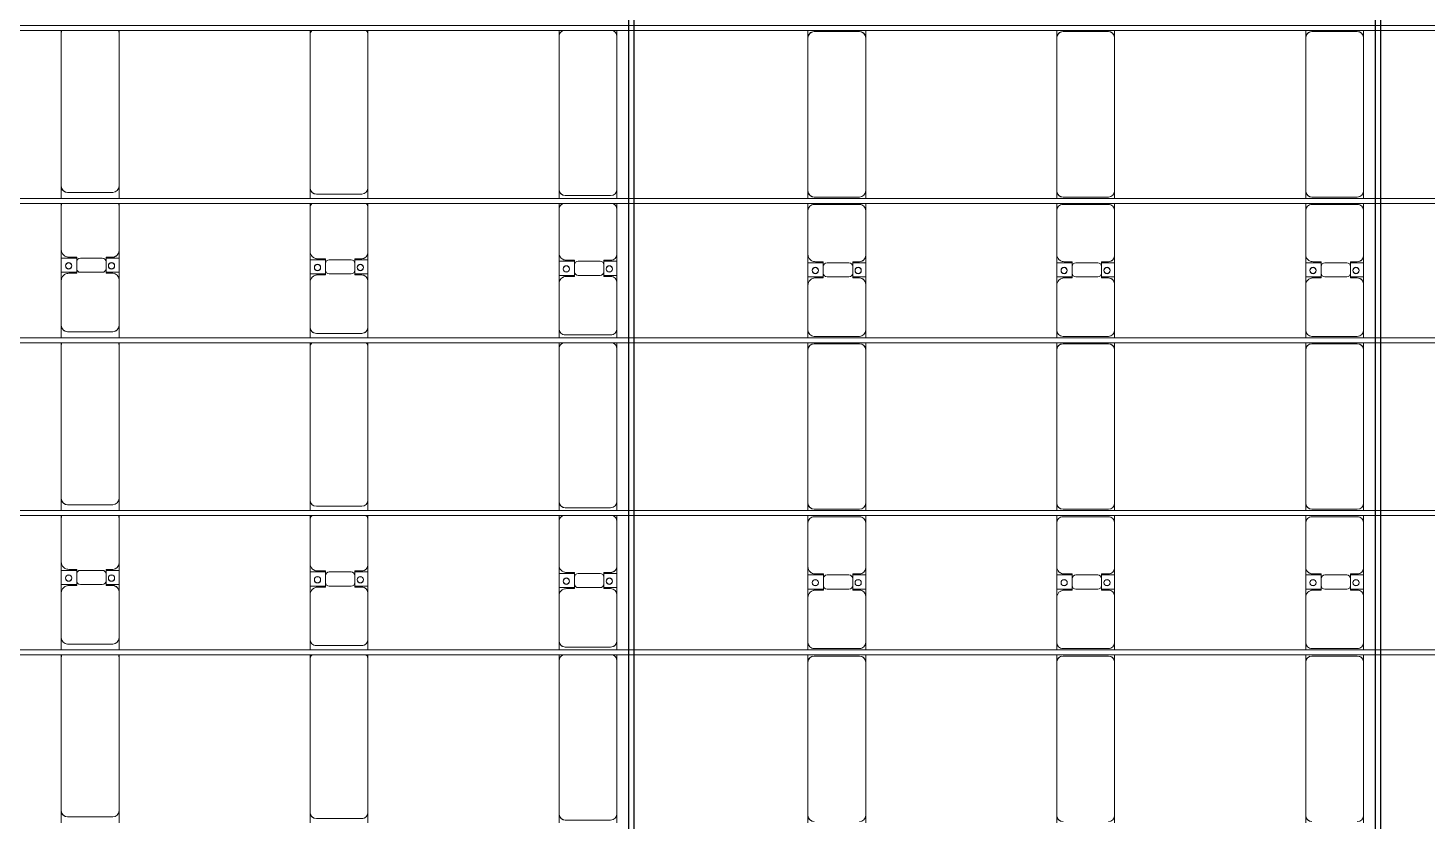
# Model space of a CAD drawing. Header units: millimetres. Extents: x -178706 to 107777, y -87310 to 933.
# Drawn here: x -25391 to -14141, y -64066 to -57691 of the extents above; entities that cross this region are included whole.
import ezdxf

# ---------------------------------------------------------------- set-up
doc = ezdxf.new("R2010")
doc.units = ezdxf.units.MM
doc.layers.add('A-GENM', color=13, linetype='Continuous', lineweight=9)
doc.layers.add('S-BEAM', color=12, linetype='Continuous', lineweight=9)

# ---------------------------------------------------------------- blocks, each defined once
blk = doc.blocks.new('Dai phao do pin - DẢI PHAO ĐỠ PIN-V64-BỐ TRÍ KHUNG KẾT CẤU BÈ PIN 04')
at = {"layer": 'A-GENM', "color": 7}
for p, q in [((11869, 242), (11930, 242)), ((13160, 242), (11930, 242)), ((13160, 242), (13219, 242)), ((13259, 242), (13320, 242)), ((13680, 242), (13320, 242)), ((13680, 242), (13862, 242)), ((13748, 242), (13930, 242)), ((13748, 118), (13748, 242)), ((13862, 242), (13862, 118)), ((14280, 242), (13930, 242)), ((14280, 242), (14339, 242)), ((14379, 242), (14440, 242)), ((15670, 242), (14440, 242)), ((15670, 242), (15729, 242)), ((15769, 242), (15830, 242)), ((16190, 242), (15830, 242)), ((16190, 242), (16372, 242)), ((16258, 242), (16440, 242)), ((16258, 118), (16258, 242)), ((16372, 242), (16372, 118)), ((16790, 242), (16440, 242)), ((16790, 242), (16849, 242)), ((16889, 242), (16950, 242)), ((18180, 242), (16950, 242)), ((18180, 242), (18239, 242)), ((13210, -173), (13210, 192)), ((13270, 192), (13270, -173)), ((13740, 118), (13740, 182)), ((13832, 118), (13740, 118)), ((13870, 118), (13778, 118)), ((13870, 182), (13870, 118)), ((14330, -173), (14330, 192)), ((14390, 192), (14390, -173)), ((15720, -173), (15720, 192)), ((15780, 192), (15780, -173)), ((16250, 118), (16250, 182)), ((16342, 118), (16250, 118)), ((16380, 118), (16288, 118)), ((16380, 182), (16380, 118)), ((16840, -173), (16840, 192)), ((16900, 192), (16900, -173)), ((18230, -173), (18230, 192)), ((13748, 88), (13748, -88)), ((13862, -88), (13862, 88)), ((16258, 88), (16258, -88)), ((16372, -88), (16372, 88)), ((11930, -223), (11869, -223)), ((11930, -223), (13160, -223)), ((13219, -223), (13160, -223)), ((13320, -223), (13259, -223)), ((13320, -223), (13690, -223)), ((13862, -223), (13690, -223)), ((13740, -173), (13740, -118)), ((13740, -118), (13832, -118)), ((13748, -223), (13748, -118)), ((13920, -223), (13748, -223)), ((13778, -118), (13870, -118)), ((13862, -118), (13862, -223)), ((13870, -118), (13870, -173)), ((13920, -223), (14280, -223)), ((14339, -223), (14280, -223)), ((14440, -223), (14379, -223)), ((14440, -223), (15670, -223)), ((15729, -223), (15670, -223)), ((15830, -223), (15769, -223)), ((15830, -223), (16200, -223)), ((16372, -223), (16200, -223)), ((16250, -173), (16250, -118)), ((16250, -118), (16342, -118)), ((16258, -223), (16258, -118)), ((16430, -223), (16258, -223)), ((16288, -118), (16380, -118)), ((16372, -118), (16372, -223)), ((16380, -118), (16380, -173)), ((16430, -223), (16790, -223)), ((16849, -223), (16790, -223)), ((16950, -223), (16889, -223)), ((16950, -223), (18180, -223)), ((18239, -223), (18180, -223))]:
    blk.add_line(p, q, dxfattribs=at)
for centre, radius, start, end in [((11930, 192), 50, 90, 180), ((11930, 192), 50, 105, 180), ((13160, 192), 50, 360, 90), ((13160, 192), 50, 15, 90), ((13320, 192), 50, 90, 180), ((13320, 192), 50, 135, 180), ((13680, 182), 60, 0, 90), ((13930, 182), 60, 90, 180), ((14280, 192), 50, 0, 90), ((14280, 192), 50, 0, 45), ((14440, 192), 50, 90, 180), ((14440, 192), 50, 105, 180), ((15670, 192), 50, 0, 90), ((15670, 192), 50, 15, 90), ((15830, 192), 50, 90, 180), ((15830, 192), 50, 135, 180), ((16190, 182), 60, 0, 90), ((16440, 182), 60, 90, 180), ((16790, 192), 50, 360, 90), ((16790, 192), 50, 360, 45), ((16950, 192), 50, 90, 180), ((16950, 192), 50, 105, 180), ((18180, 192), 50, 360, 90), ((18180, 192), 50, 15, 90), ((13680, 182), 60, 0, 30), ((13778, 88), 30, 90, 180), ((13799, 183), 25, 360, 180), ((13799, 183), 25, 180, 360), ((13801, 183), 25, 0, 180), ((13801, 183), 25, 180, 360), ((13832, 88), 30, 360, 90), ((13930, 182), 60, 150, 180), ((16190, 182), 60, 0, 30), ((16288, 88), 30, 90, 180), ((16309, 183), 25, 0, 180), ((16309, 183), 25, 180, 0), ((16311, 183), 25, 0, 180), ((16311, 183), 25, 180, 360), ((16342, 88), 30, 360, 90), ((16440, 182), 60, 150, 180), ((13778, -88), 30, 180, 270), ((13832, -88), 30, 270, 360), ((16288, -88), 30, 180, 270), ((16342, -88), 30, 270, 360), ((11930, -173), 50, 180, 270), ((11930, -173), 50, 180, 270), ((13160, -173), 50, 270, 360), ((13160, -173), 50, 286.1767, 360), ((13320, -173), 50, 180, 270), ((13320, -173), 50, 180, 225), ((13690, -173), 50, 270, 360), ((13690, -173), 50, 315, 360), ((13799, -162), 25, 0, 180), ((13799, -162), 25, 180, 360), ((13801, -162), 25, 0, 180), ((13801, -162), 25, 180, 360), ((13920, -173), 50, 180, 270), ((13920, -173), 50, 180, 225), ((14280, -173), 50, 270, 360), ((14280, -173), 50, 315, 360), ((14440, -173), 50, 180, 270), ((14440, -173), 50, 180, 270), ((15670, -173), 50, 270, 360), ((15670, -173), 50, 285, 360), ((15830, -173), 50, 180, 270), ((15830, -173), 50, 180, 225), ((16200, -173), 50, 270, 360), ((16200, -173), 50, 315, 360), ((16309, -162), 25, 0, 180), ((16309, -162), 25, 180, 360), ((16311, -162), 25, 360, 180), ((16311, -162), 25, 180, 0), ((16430, -173), 50, 180, 270), ((16430, -173), 50, 180, 225), ((16790, -173), 50, 270, 360), ((16790, -173), 50, 315, 360), ((16950, -173), 50, 180, 270), ((16950, -173), 50, 180, 270), ((18180, -173), 50, 270, 360), ((18180, -173), 50, 285, 360)]:
    blk.add_arc(centre, radius, start, end, dxfattribs=at)
blk = doc.blocks.new('Dai phao do pin - DẢI PHAO ĐỠ PIN-V65-BỐ TRÍ KHUNG KẾT CẤU BÈ PIN 04')
at = {"layer": 'A-GENM', "color": 7}
for p, q in [((11869, 242), (11930, 242)), ((13160, 242), (11930, 242)), ((13160, 242), (13219, 242)), ((13259, 242), (13320, 242)), ((13680, 242), (13320, 242)), ((13680, 242), (13862, 242)), ((13748, 242), (13930, 242)), ((13748, 118), (13748, 242)), ((13862, 242), (13862, 118)), ((14280, 242), (13930, 242)), ((14280, 242), (14339, 242)), ((14379, 242), (14440, 242)), ((15670, 242), (14440, 242)), ((15670, 242), (15729, 242)), ((15769, 242), (15830, 242)), ((16190, 242), (15830, 242)), ((16190, 242), (16372, 242)), ((16258, 242), (16440, 242)), ((16258, 118), (16258, 242)), ((16372, 242), (16372, 118)), ((16790, 242), (16440, 242)), ((16790, 242), (16849, 242)), ((16889, 242), (16950, 242)), ((18180, 242), (16950, 242)), ((18180, 242), (18239, 242)), ((13210, -173), (13210, 192)), ((13270, 192), (13270, -173)), ((13740, 118), (13740, 182)), ((13832, 118), (13740, 118)), ((13870, 118), (13778, 118)), ((13870, 182), (13870, 118)), ((14330, -173), (14330, 192)), ((14390, 192), (14390, -173)), ((15720, -173), (15720, 192)), ((15780, 192), (15780, -173)), ((16250, 118), (16250, 182)), ((16342, 118), (16250, 118)), ((16380, 118), (16288, 118)), ((16380, 182), (16380, 118)), ((16840, -173), (16840, 192)), ((16900, 192), (16900, -173)), ((18230, -173), (18230, 192)), ((13748, 88), (13748, -88)), ((13862, -88), (13862, 88)), ((16258, 88), (16258, -88)), ((16372, -88), (16372, 88)), ((11930, -223), (11869, -223)), ((11930, -223), (13160, -223)), ((13219, -223), (13160, -223)), ((13320, -223), (13259, -223)), ((13320, -223), (13690, -223)), ((13862, -223), (13690, -223)), ((13740, -173), (13740, -118)), ((13740, -118), (13832, -118)), ((13748, -223), (13748, -118)), ((13920, -223), (13748, -223)), ((13778, -118), (13870, -118)), ((13862, -118), (13862, -223)), ((13870, -118), (13870, -173)), ((13920, -223), (14280, -223)), ((14339, -223), (14280, -223)), ((14440, -223), (14379, -223)), ((14440, -223), (15670, -223)), ((15729, -223), (15670, -223)), ((15830, -223), (15769, -223)), ((15830, -223), (16200, -223)), ((16372, -223), (16200, -223)), ((16250, -173), (16250, -118)), ((16250, -118), (16342, -118)), ((16258, -223), (16258, -118)), ((16430, -223), (16258, -223)), ((16288, -118), (16380, -118)), ((16372, -118), (16372, -223)), ((16380, -118), (16380, -173)), ((16430, -223), (16790, -223)), ((16849, -223), (16790, -223)), ((16950, -223), (16889, -223)), ((16950, -223), (18180, -223)), ((18239, -223), (18180, -223))]:
    blk.add_line(p, q, dxfattribs=at)
for centre, radius, start, end in [((11930, 192), 50, 90, 180), ((11930, 192), 50, 105, 180), ((13160, 192), 50, 360, 90), ((13160, 192), 50, 15, 90), ((13320, 192), 50, 90, 180), ((13320, 192), 50, 135, 180), ((13680, 182), 60, 0, 90), ((13930, 182), 60, 90, 180), ((14280, 192), 50, 0, 90), ((14280, 192), 50, 0, 45), ((14440, 192), 50, 90, 180), ((14440, 192), 50, 105, 180), ((15670, 192), 50, 0, 90), ((15670, 192), 50, 15, 90), ((15830, 192), 50, 90, 180), ((15830, 192), 50, 135, 180), ((16190, 182), 60, 0, 90), ((16440, 182), 60, 90, 180), ((16790, 192), 50, 360, 90), ((16790, 192), 50, 360, 45), ((16950, 192), 50, 90, 180), ((16950, 192), 50, 105, 180), ((18180, 192), 50, 360, 90), ((18180, 192), 50, 15, 90), ((13680, 182), 60, 0, 30), ((13778, 88), 30, 90, 180), ((13799, 183), 25, 360, 180), ((13799, 183), 25, 180, 360), ((13801, 183), 25, 0, 180), ((13801, 183), 25, 180, 360), ((13832, 88), 30, 360, 90), ((13930, 182), 60, 150, 180), ((16190, 182), 60, 0, 30), ((16288, 88), 30, 90, 180), ((16309, 183), 25, 0, 180), ((16309, 183), 25, 180, 0), ((16311, 183), 25, 0, 180), ((16311, 183), 25, 180, 360), ((16342, 88), 30, 360, 90), ((16440, 182), 60, 150, 180), ((13778, -88), 30, 180, 270), ((13832, -88), 30, 270, 360), ((16288, -88), 30, 180, 270), ((16342, -88), 30, 270, 360), ((11930, -173), 50, 180, 270), ((11930, -173), 50, 180, 270), ((13160, -173), 50, 270, 360), ((13160, -173), 50, 286.1812, 360), ((13320, -173), 50, 180, 270), ((13320, -173), 50, 180, 225), ((13690, -173), 50, 270, 360), ((13690, -173), 50, 315, 360), ((13799, -162), 25, 0, 180), ((13799, -162), 25, 180, 360), ((13801, -162), 25, 0, 180), ((13801, -162), 25, 180, 360), ((13920, -173), 50, 180, 270), ((13920, -173), 50, 180, 225), ((14280, -173), 50, 270, 360), ((14280, -173), 50, 315, 360), ((14440, -173), 50, 180, 270), ((14440, -173), 50, 180, 270), ((15670, -173), 50, 270, 360), ((15670, -173), 50, 285, 360), ((15830, -173), 50, 180, 270), ((15830, -173), 50, 180, 225), ((16200, -173), 50, 270, 360), ((16200, -173), 50, 315, 360), ((16309, -162), 25, 0, 180), ((16309, -162), 25, 180, 360), ((16311, -162), 25, 360, 180), ((16311, -162), 25, 180, 0), ((16430, -173), 50, 180, 270), ((16430, -173), 50, 180, 225), ((16790, -173), 50, 270, 360), ((16790, -173), 50, 315, 360), ((16950, -173), 50, 180, 270), ((16950, -173), 50, 180, 270), ((18180, -173), 50, 270, 360), ((18180, -173), 50, 285, 360)]:
    blk.add_arc(centre, radius, start, end, dxfattribs=at)
blk = doc.blocks.new('Dầm C52 - Dầm C52-22346-BỐ TRÍ KHUNG KẾT CẤU BÈ PIN 04')
at = {"layer": 'S-BEAM', "color": 1}
for p, q in [((-87623, 20), (87623, 20)), ((87623, -20), (-87623, -20))]:
    blk.add_line(p, q, dxfattribs=at)
blk = doc.blocks.new('Dầm C52 - Hộp 40x60-15954-BỐ TRÍ KHUNG KẾT CẤU BÈ PIN 04')
at = {"layer": 'S-BEAM', "color": 3, "lineweight": 25}
for p, q in [((-20150, 20), (20150, 20)), ((20150, -20), (-20150, -20))]:
    blk.add_line(p, q, dxfattribs=at)
blk = doc.blocks.new('Dầm C52 - Hộp 40x60-15955-BỐ TRÍ KHUNG KẾT CẤU BÈ PIN 04')
at = {"layer": 'S-BEAM', "color": 3, "lineweight": 25}
for p, q in [((-20146, 20), (20146, 20)), ((20146, -20), (-20146, -20))]:
    blk.add_line(p, q, dxfattribs=at)
blk = doc.blocks.new('Dai phao do pin - DẢI PHAO ĐỠ PIN-V70-BỐ TRÍ KHUNG KẾT CẤU BÈ PIN 04')
at = {"layer": 'A-GENM', "color": 7}
for p, q in [((11869, 242), (11930, 242)), ((13160, 242), (11930, 242)), ((13160, 242), (13219, 242)), ((13259, 242), (13320, 242)), ((13680, 242), (13320, 242)), ((13680, 242), (13862, 242)), ((13748, 242), (13930, 242)), ((13748, 118), (13748, 242)), ((13862, 242), (13862, 118)), ((14280, 242), (13930, 242)), ((14280, 242), (14339, 242)), ((14379, 242), (14440, 242)), ((15670, 242), (14440, 242)), ((15670, 242), (15729, 242)), ((15769, 242), (15830, 242)), ((16190, 242), (15830, 242)), ((16190, 242), (16372, 242)), ((16258, 242), (16440, 242)), ((16258, 118), (16258, 242)), ((16372, 242), (16372, 118)), ((16790, 242), (16440, 242)), ((16790, 242), (16849, 242)), ((16889, 242), (16950, 242)), ((18180, 242), (16950, 242)), ((18180, 242), (18239, 242)), ((13210, -173), (13210, 192)), ((13270, 192), (13270, -173)), ((13740, 118), (13740, 182)), ((13832, 118), (13740, 118)), ((13870, 118), (13778, 118)), ((13870, 182), (13870, 118)), ((14330, -173), (14330, 192)), ((14390, 192), (14390, -173)), ((15720, -173), (15720, 192)), ((15780, 192), (15780, -173)), ((16250, 118), (16250, 182)), ((16342, 118), (16250, 118)), ((16380, 118), (16288, 118)), ((16380, 182), (16380, 118)), ((16840, -173), (16840, 192)), ((16900, 192), (16900, -173)), ((18230, -173), (18230, 192)), ((13748, 88), (13748, -88)), ((13862, -88), (13862, 88)), ((16258, 88), (16258, -88)), ((16372, -88), (16372, 88)), ((11930, -223), (11869, -223)), ((11930, -223), (13160, -223)), ((13219, -223), (13160, -223)), ((13320, -223), (13259, -223)), ((13320, -223), (13690, -223)), ((13862, -223), (13690, -223)), ((13740, -173), (13740, -118)), ((13740, -118), (13832, -118)), ((13748, -223), (13748, -118)), ((13920, -223), (13748, -223)), ((13778, -118), (13870, -118)), ((13862, -118), (13862, -223)), ((13870, -118), (13870, -173)), ((13920, -223), (14280, -223)), ((14339, -223), (14280, -223)), ((14440, -223), (14379, -223)), ((14440, -223), (15670, -223)), ((15729, -223), (15670, -223)), ((15830, -223), (15769, -223)), ((15830, -223), (16200, -223)), ((16372, -223), (16200, -223)), ((16250, -173), (16250, -118)), ((16250, -118), (16342, -118)), ((16258, -223), (16258, -118)), ((16430, -223), (16258, -223)), ((16288, -118), (16380, -118)), ((16372, -118), (16372, -223)), ((16380, -118), (16380, -173)), ((16430, -223), (16790, -223)), ((16849, -223), (16790, -223)), ((16950, -223), (16889, -223)), ((16950, -223), (18180, -223)), ((18239, -223), (18180, -223))]:
    blk.add_line(p, q, dxfattribs=at)
for centre, radius, start, end in [((11930, 192), 50, 90, 180), ((11930, 192), 50, 105, 180), ((13160, 192), 50, 360, 90), ((13160, 192), 50, 15, 90), ((13320, 192), 50, 90, 180), ((13320, 192), 50, 135, 180), ((13680, 182), 60, 0, 90), ((13930, 182), 60, 90, 180), ((14280, 192), 50, 0, 90), ((14280, 192), 50, 0, 45), ((14440, 192), 50, 90, 180), ((14440, 192), 50, 105, 180), ((15670, 192), 50, 0, 90), ((15670, 192), 50, 15, 90), ((15830, 192), 50, 90, 180), ((15830, 192), 50, 135, 180), ((16190, 182), 60, 0, 90), ((16440, 182), 60, 90, 180), ((16790, 192), 50, 360, 90), ((16790, 192), 50, 360, 45), ((16950, 192), 50, 90, 180), ((16950, 192), 50, 105, 180), ((18180, 192), 50, 360, 90), ((18180, 192), 50, 15, 90), ((13680, 182), 60, 0, 30), ((13778, 88), 30, 90, 180), ((13799, 183), 25, 360, 180), ((13799, 183), 25, 180, 360), ((13801, 183), 25, 0, 180), ((13801, 183), 25, 180, 360), ((13832, 88), 30, 360, 90), ((13930, 182), 60, 150, 180), ((16190, 182), 60, 0, 30), ((16288, 88), 30, 90, 180), ((16309, 183), 25, 0, 180), ((16309, 183), 25, 180, 0), ((16311, 183), 25, 0, 180), ((16311, 183), 25, 180, 360), ((16342, 88), 30, 360, 90), ((16440, 182), 60, 150, 180), ((13778, -88), 30, 180, 270), ((13832, -88), 30, 270, 360), ((16288, -88), 30, 180, 270), ((16342, -88), 30, 270, 360), ((11930, -173), 50, 180, 270), ((11930, -173), 50, 180, 270), ((13160, -173), 50, 270, 360), ((13160, -173), 50, 286.1857, 360), ((13320, -173), 50, 180, 270), ((13320, -173), 50, 180, 225), ((13690, -173), 50, 270, 360), ((13690, -173), 50, 315, 360), ((13799, -162), 25, 0, 180), ((13799, -162), 25, 180, 360), ((13801, -162), 25, 0, 180), ((13801, -162), 25, 180, 360), ((13920, -173), 50, 180, 270), ((13920, -173), 50, 180, 225), ((14280, -173), 50, 270, 360), ((14280, -173), 50, 315, 360), ((14440, -173), 50, 180, 270), ((14440, -173), 50, 180, 270), ((15670, -173), 50, 270, 360), ((15670, -173), 50, 285, 360), ((15830, -173), 50, 180, 270), ((15830, -173), 50, 180, 225), ((16200, -173), 50, 270, 360), ((16200, -173), 50, 315, 360), ((16309, -162), 25, 0, 180), ((16309, -162), 25, 180, 360), ((16311, -162), 25, 360, 180), ((16311, -162), 25, 180, 0), ((16430, -173), 50, 180, 270), ((16430, -173), 50, 180, 225), ((16790, -173), 50, 270, 360), ((16790, -173), 50, 315, 360), ((16950, -173), 50, 180, 270), ((16950, -173), 50, 180, 270), ((18180, -173), 50, 270, 360), ((18180, -173), 50, 285, 360)]:
    blk.add_arc(centre, radius, start, end, dxfattribs=at)
blk = doc.blocks.new('Dai phao do pin - DẢI PHAO ĐỠ PIN-V71-BỐ TRÍ KHUNG KẾT CẤU BÈ PIN 04')
at = {"layer": 'A-GENM', "color": 7}
for p, q in [((11857, 242), (11930, 242)), ((13160, 242), (11930, 242)), ((13162, 242), (13207, 242)), ((13247, 242), (13320, 242)), ((13680, 242), (13320, 242)), ((13680, 242), (13862, 242)), ((13748, 242), (13930, 242)), ((13748, 118), (13748, 242)), ((13862, 242), (13862, 118)), ((14280, 242), (13930, 242)), ((14280, 242), (14327, 242)), ((14367, 242), (14440, 242)), ((15670, 242), (14440, 242)), ((15670, 242), (15717, 242)), ((15757, 242), (15830, 242)), ((16190, 242), (15830, 242)), ((16190, 242), (16372, 242)), ((16258, 242), (16440, 242)), ((16258, 118), (16258, 242)), ((16372, 242), (16372, 118)), ((16790, 242), (16440, 242)), ((16790, 242), (16837, 242)), ((16877, 242), (16950, 242)), ((18180, 242), (16950, 242)), ((18180, 242), (18227, 242)), ((11880, 192), (11880, -173)), ((13270, 192), (13270, -173)), ((13740, 118), (13740, 182)), ((13832, 118), (13740, 118)), ((13870, 118), (13778, 118)), ((13870, 182), (13870, 118)), ((14390, 192), (14390, -173)), ((15780, 192), (15780, -173)), ((16250, 118), (16250, 182)), ((16342, 118), (16250, 118)), ((16380, 118), (16288, 118)), ((16380, 182), (16380, 118)), ((16900, 192), (16900, -173)), ((13748, 88), (13748, -88)), ((13862, -88), (13862, 88)), ((16258, 88), (16258, -88)), ((16372, -88), (16372, 88)), ((11930, -223), (11857, -223)), ((11930, -223), (13160, -223)), ((13207, -223), (13162, -223)), ((13320, -223), (13247, -223)), ((13320, -223), (13690, -223)), ((13862, -223), (13690, -223)), ((13740, -173), (13740, -118)), ((13740, -118), (13832, -118)), ((13748, -223), (13748, -118)), ((13920, -223), (13748, -223)), ((13778, -118), (13870, -118)), ((13862, -118), (13862, -223)), ((13870, -118), (13870, -173)), ((13920, -223), (14280, -223)), ((14327, -223), (14280, -223)), ((14440, -223), (14367, -223)), ((14440, -223), (15670, -223)), ((15717, -223), (15670, -223)), ((15830, -223), (15757, -223)), ((15830, -223), (16200, -223)), ((16372, -223), (16200, -223)), ((16250, -173), (16250, -118)), ((16250, -118), (16342, -118)), ((16258, -223), (16258, -118)), ((16430, -223), (16258, -223)), ((16288, -118), (16380, -118)), ((16372, -118), (16372, -223)), ((16380, -118), (16380, -173)), ((16430, -223), (16790, -223)), ((16837, -223), (16790, -223)), ((16950, -223), (16877, -223)), ((16950, -223), (18180, -223)), ((18227, -223), (18180, -223))]:
    blk.add_line(p, q, dxfattribs=at)
for centre, radius, start, end in [((11930, 192), 50, 90, 180), ((11930, 192), 50, 105, 180), ((13160, 192), 50, 20.7186, 90), ((13160, 192), 50, 20.7186, 88.0074), ((13320, 192), 50, 90, 180), ((13320, 192), 50, 135, 180), ((13680, 182), 60, 0, 90), ((13930, 182), 60, 90, 180), ((14280, 192), 50, 20.7186, 90), ((14280, 192), 50, 20.7186, 45), ((14440, 192), 50, 90, 180), ((14440, 192), 50, 105, 180), ((15670, 192), 50, 20.7186, 90), ((15670, 192), 50, 20.7186, 90), ((15830, 192), 50, 90, 180), ((15830, 192), 50, 135, 180), ((16190, 182), 60, 0, 90), ((16440, 182), 60, 90, 180), ((16790, 192), 50, 20.7186, 90), ((16790, 192), 50, 20.7186, 45), ((16950, 192), 50, 90, 180), ((16950, 192), 50, 105, 180), ((18180, 192), 50, 20.7186, 90), ((18180, 192), 50, 20.7186, 90), ((13680, 182), 60, 0, 30), ((13778, 88), 30, 90, 180), ((13799, 183), 25, 360, 180), ((13799, 183), 25, 180, 360), ((13801, 183), 25, 0, 180), ((13801, 183), 25, 180, 360), ((13832, 88), 30, 360, 90), ((13930, 182), 60, 150, 180), ((16190, 182), 60, 0, 30), ((16288, 88), 30, 90, 180), ((16309, 183), 25, 0, 180), ((16309, 183), 25, 180, 0), ((16311, 183), 25, 0, 180), ((16311, 183), 25, 180, 360), ((16342, 88), 30, 360, 90), ((16440, 182), 60, 150, 180), ((13778, -88), 30, 180, 270), ((13832, -88), 30, 270, 360), ((16288, -88), 30, 180, 270), ((16342, -88), 30, 270, 360), ((11930, -173), 50, 180, 270), ((11930, -173), 50, 180, 270), ((13160, -173), 50, 270, 339.2814), ((13160, -173), 50, 285, 339.2814), ((13320, -173), 50, 180, 270), ((13320, -173), 50, 180, 225), ((13690, -173), 50, 270, 360), ((13690, -173), 50, 315, 360), ((13799, -162), 25, 0, 180), ((13799, -162), 25, 180, 360), ((13801, -162), 25, 0, 180), ((13801, -162), 25, 180, 360), ((13920, -173), 50, 180, 270), ((13920, -173), 50, 180, 225), ((14280, -173), 50, 270, 339.2814), ((14280, -173), 50, 315, 339.2814), ((14440, -173), 50, 180, 270), ((14440, -173), 50, 180, 270), ((15670, -173), 50, 270, 339.2814), ((15670, -173), 50, 285, 339.2814), ((15830, -173), 50, 180, 270), ((15830, -173), 50, 180, 225), ((16200, -173), 50, 270, 360), ((16200, -173), 50, 315, 360), ((16309, -162), 25, 0, 180), ((16309, -162), 25, 180, 360), ((16311, -162), 25, 360, 180), ((16311, -162), 25, 180, 0), ((16430, -173), 50, 180, 270), ((16430, -173), 50, 180, 225), ((16790, -173), 50, 270, 339.2814), ((16790, -173), 50, 315, 339.2814), ((16950, -173), 50, 180, 270), ((16950, -173), 50, 180, 270), ((18180, -173), 50, 270, 339.2814), ((18180, -173), 50, 285, 339.2814)]:
    blk.add_arc(centre, radius, start, end, dxfattribs=at)
blk = doc.blocks.new('Dai phao do pin - DẢI PHAO ĐỠ PIN-V72-BỐ TRÍ KHUNG KẾT CẤU BÈ PIN 04')
at = {"layer": 'A-GENM', "color": 7}
for p, q in [((11845, 242), (11930, 242)), ((13160, 242), (11930, 242)), ((13160, 242), (13195, 242)), ((13235, 242), (13320, 242)), ((13680, 242), (13320, 242)), ((13680, 242), (13862, 242)), ((13748, 242), (13930, 242)), ((13748, 118), (13748, 242)), ((13862, 242), (13862, 118)), ((14280, 242), (13930, 242)), ((14280, 242), (14315, 242)), ((14355, 242), (14440, 242)), ((15670, 242), (14440, 242)), ((15670, 242), (15705, 242)), ((15745, 242), (15830, 242)), ((16190, 242), (15830, 242)), ((16190, 242), (16372, 242)), ((16258, 242), (16440, 242)), ((16258, 118), (16258, 242)), ((16372, 242), (16372, 118)), ((16790, 242), (16440, 242)), ((16790, 242), (16825, 242)), ((16865, 242), (16950, 242)), ((18180, 242), (16950, 242)), ((18180, 242), (18215, 242)), ((11880, 192), (11880, -173)), ((13270, 192), (13270, -173)), ((13740, 118), (13740, 182)), ((13832, 118), (13740, 118)), ((13870, 118), (13778, 118)), ((13870, 182), (13870, 118)), ((14390, 192), (14390, -173)), ((15780, 192), (15780, -173)), ((16250, 118), (16250, 182)), ((16342, 118), (16250, 118)), ((16380, 118), (16288, 118)), ((16380, 182), (16380, 118)), ((16900, 192), (16900, -173)), ((13748, 88), (13748, -88)), ((13862, -88), (13862, 88)), ((16258, 88), (16258, -88)), ((16372, -88), (16372, 88)), ((11930, -223), (11845, -223)), ((11930, -223), (13160, -223)), ((13195, -223), (13160, -223)), ((13320, -223), (13235, -223)), ((13320, -223), (13690, -223)), ((13862, -223), (13690, -223)), ((13740, -173), (13740, -118)), ((13740, -118), (13832, -118)), ((13748, -223), (13748, -118)), ((13920, -223), (13748, -223)), ((13778, -118), (13870, -118)), ((13862, -118), (13862, -223)), ((13870, -118), (13870, -173)), ((13920, -223), (14280, -223)), ((14315, -223), (14280, -223)), ((14440, -223), (14355, -223)), ((14440, -223), (15670, -223)), ((15705, -223), (15670, -223)), ((15830, -223), (15745, -223)), ((15830, -223), (16200, -223)), ((16372, -223), (16200, -223)), ((16250, -173), (16250, -118)), ((16250, -118), (16342, -118)), ((16258, -223), (16258, -118)), ((16430, -223), (16258, -223)), ((16288, -118), (16380, -118)), ((16372, -118), (16372, -223)), ((16380, -118), (16380, -173)), ((16430, -223), (16790, -223)), ((16825, -223), (16790, -223)), ((16950, -223), (16865, -223)), ((16950, -223), (18180, -223)), ((18215, -223), (18180, -223))]:
    blk.add_line(p, q, dxfattribs=at)
for centre, radius, start, end in [((11930, 192), 50, 90, 180), ((11930, 192), 50, 105, 180), ((13160, 192), 50, 46.6557, 90), ((13160, 192), 50, 46.6557, 90), ((13320, 192), 50, 90, 180), ((13320, 192), 50, 135, 180), ((13680, 182), 60, 0, 90), ((13930, 182), 60, 90, 180), ((14280, 192), 50, 46.6557, 90), ((14440, 192), 50, 90, 180), ((14440, 192), 50, 105, 180), ((15670, 192), 50, 46.6557, 90), ((15670, 192), 50, 46.6557, 90), ((15830, 192), 50, 90, 180), ((15830, 192), 50, 135, 180), ((16190, 182), 60, 0, 90), ((16440, 182), 60, 90, 180), ((16790, 192), 50, 46.6557, 90), ((16950, 192), 50, 90, 180), ((16950, 192), 50, 105, 180), ((18180, 192), 50, 46.6557, 90), ((18180, 192), 50, 46.6557, 90), ((13680, 182), 60, 0, 30), ((13778, 88), 30, 90, 180), ((13799, 183), 25, 360, 180), ((13799, 183), 25, 180, 360), ((13801, 183), 25, 0, 180), ((13801, 183), 25, 180, 360), ((13832, 88), 30, 360, 90), ((13930, 182), 60, 150, 180), ((16190, 182), 60, 0, 30), ((16288, 88), 30, 90, 180), ((16309, 183), 25, 0, 180), ((16309, 183), 25, 180, 0), ((16311, 183), 25, 0, 180), ((16311, 183), 25, 180, 360), ((16342, 88), 30, 360, 90), ((16440, 182), 60, 150, 180), ((13778, -88), 30, 180, 270), ((13832, -88), 30, 270, 360), ((16288, -88), 30, 180, 270), ((16342, -88), 30, 270, 360), ((11930, -173), 50, 180, 270), ((11930, -173), 50, 180, 218.4341), ((11930, -173), 50, 225, 270), ((13160, -173), 50, 270, 313.3443), ((13160, -173), 50, 285, 313.3443), ((13320, -173), 50, 180, 270), ((13320, -173), 50, 180, 218.4378), ((13690, -173), 50, 270, 360), ((13690, -173), 50, 321.5611, 360), ((13799, -162), 25, 0, 180), ((13799, -162), 25, 180, 360), ((13801, -162), 25, 0, 180), ((13801, -162), 25, 180, 360), ((13920, -173), 50, 180, 270), ((13920, -173), 50, 180, 218.4393), ((14280, -173), 50, 270, 313.3443), ((14440, -173), 50, 180, 270), ((14440, -173), 50, 180, 270), ((15670, -173), 50, 270, 313.3443), ((15670, -173), 50, 285, 313.3443), ((15830, -173), 50, 180, 270), ((15830, -173), 50, 180, 225), ((16200, -173), 50, 270, 360), ((16200, -173), 50, 321.5544, 360), ((16309, -162), 25, 0, 180), ((16309, -162), 25, 180, 360), ((16311, -162), 25, 360, 180), ((16311, -162), 25, 180, 0), ((16430, -173), 50, 180, 270), ((16430, -173), 50, 180, 218.446), ((16790, -173), 50, 270, 313.3443), ((16950, -173), 50, 180, 270), ((16950, -173), 50, 180, 270), ((18180, -173), 50, 270, 313.3443), ((18180, -173), 50, 285, 313.3443)]:
    blk.add_arc(centre, radius, start, end, dxfattribs=at)
blk = doc.blocks.new('Dai phao do pin - DẢI PHAO ĐỠ PIN-V73-BỐ TRÍ KHUNG KẾT CẤU BÈ PIN 04')
at = {"layer": 'A-GENM', "color": 7}
for p, q in [((11832, 242), (11930, 242)), ((13160, 242), (11930, 242)), ((13160, 242), (13182, 242)), ((13222, 242), (13320, 242)), ((13680, 242), (13320, 242)), ((13680, 242), (13862, 242)), ((13748, 242), (13930, 242)), ((13748, 118), (13748, 242)), ((13862, 242), (13862, 118)), ((14280, 242), (13930, 242)), ((14280, 242), (14302, 242)), ((14342, 242), (14440, 242)), ((15670, 242), (14440, 242)), ((15670, 242), (15692, 242)), ((15732, 242), (15824, 242)), ((16190, 242), (15830, 242)), ((16190, 242), (16372, 242)), ((16258, 242), (16440, 242)), ((16258, 118), (16258, 242)), ((16372, 242), (16372, 118)), ((16790, 242), (16440, 242)), ((16790, 242), (16812, 242)), ((16852, 242), (16950, 242)), ((18180, 242), (16950, 242)), ((18180, 242), (18202, 242)), ((11880, 192), (11880, -173)), ((13270, 192), (13270, -173)), ((13740, 118), (13740, 182)), ((13832, 118), (13740, 118)), ((13870, 118), (13778, 118)), ((13870, 182), (13870, 118)), ((14390, 192), (14390, -173)), ((15780, 192), (15780, -173)), ((16250, 118), (16250, 182)), ((16342, 118), (16250, 118)), ((16380, 118), (16288, 118)), ((16380, 182), (16380, 118)), ((16900, 192), (16900, -173)), ((13748, 88), (13748, -88)), ((13862, -88), (13862, 88)), ((16258, 88), (16258, -88)), ((16372, -88), (16372, 88)), ((11930, -223), (11832, -223)), ((11930, -223), (13160, -223)), ((13182, -223), (13160, -223)), ((13320, -223), (13222, -223)), ((13320, -223), (13690, -223)), ((13862, -223), (13690, -223)), ((13740, -173), (13740, -118)), ((13740, -118), (13832, -118)), ((13748, -223), (13748, -118)), ((13920, -223), (13748, -223)), ((13778, -118), (13870, -118)), ((13862, -118), (13862, -223)), ((13870, -118), (13870, -173)), ((13920, -223), (14280, -223)), ((14302, -223), (14280, -223)), ((14440, -223), (14342, -223)), ((14440, -223), (15670, -223)), ((15692, -223), (15670, -223)), ((15824, -223), (15732, -223)), ((15830, -223), (16200, -223)), ((16372, -223), (16200, -223)), ((16250, -173), (16250, -118)), ((16250, -118), (16342, -118)), ((16258, -223), (16258, -118)), ((16430, -223), (16258, -223)), ((16288, -118), (16380, -118)), ((16372, -118), (16372, -223)), ((16380, -118), (16380, -173)), ((16430, -223), (16790, -223)), ((16812, -223), (16790, -223)), ((16950, -223), (16852, -223)), ((16950, -223), (18180, -223)), ((18202, -223), (18180, -223))]:
    blk.add_line(p, q, dxfattribs=at)
for centre, radius, start, end in [((11930, 192), 50, 90, 180), ((11930, 192), 50, 105, 180), ((13160, 192), 50, 63.691, 90), ((13160, 192), 50, 63.691, 90), ((13320, 192), 50, 90, 180), ((13320, 192), 50, 135, 180), ((13680, 182), 60, 0, 90), ((13930, 182), 60, 90, 180), ((14280, 192), 50, 63.691, 90), ((14440, 192), 50, 90, 180), ((14440, 192), 50, 105, 180), ((15670, 192), 50, 63.691, 90), ((15670, 192), 50, 63.691, 90), ((15830, 192), 50, 90, 180), ((15830, 192), 50, 135, 180), ((16190, 182), 60, 0, 90), ((16440, 182), 60, 90, 180), ((16790, 192), 50, 63.691, 90), ((16950, 192), 50, 90, 180), ((16950, 192), 50, 105, 180), ((18180, 192), 50, 63.691, 90), ((18180, 192), 50, 63.691, 90), ((13680, 182), 60, 0, 30), ((13778, 88), 30, 90, 180), ((13799, 183), 25, 360, 180), ((13799, 183), 25, 180, 360), ((13801, 183), 25, 0, 180), ((13801, 183), 25, 180, 360), ((13832, 88), 30, 360, 90), ((13930, 182), 60, 150, 180), ((16190, 182), 60, 0, 30), ((16288, 88), 30, 90, 180), ((16309, 183), 25, 0, 180), ((16309, 183), 25, 180, 0), ((16311, 183), 25, 0, 180), ((16311, 183), 25, 180, 360), ((16342, 88), 30, 360, 90), ((16440, 182), 60, 150, 180), ((13778, -88), 30, 180, 270), ((13832, -88), 30, 270, 360), ((16288, -88), 30, 180, 270), ((16342, -88), 30, 270, 360), ((11930, -173), 50, 180, 270), ((11930, -173), 50, 180, 270), ((13160, -173), 50, 270, 296.309), ((13160, -173), 50, 285, 296.309), ((13320, -173), 50, 180, 270), ((13320, -173), 50, 180, 225), ((13690, -173), 50, 270, 360), ((13690, -173), 50, 315, 360), ((13799, -162), 25, 0, 180), ((13799, -162), 25, 180, 360), ((13801, -162), 25, 0, 180), ((13801, -162), 25, 180, 360), ((13920, -173), 50, 180, 270), ((13920, -173), 50, 180, 225), ((14280, -173), 50, 270, 296.309), ((14440, -173), 50, 180, 270), ((14440, -173), 50, 180, 270), ((15670, -173), 50, 270, 296.309), ((15670, -173), 50, 285, 296.309), ((15830, -173), 50, 180, 270), ((15830, -173), 50, 180, 225), ((16200, -173), 50, 270, 360), ((16200, -173), 50, 315, 360), ((16309, -162), 25, 0, 180), ((16309, -162), 25, 180, 360), ((16311, -162), 25, 360, 180), ((16311, -162), 25, 180, 0), ((16430, -173), 50, 180, 270), ((16430, -173), 50, 180, 225), ((16790, -173), 50, 270, 296.309), ((16950, -173), 50, 180, 270), ((16950, -173), 50, 180, 270), ((18180, -173), 50, 270, 296.309), ((18180, -173), 50, 285, 296.309)]:
    blk.add_arc(centre, radius, start, end, dxfattribs=at)
blk = doc.blocks.new('HOBANMONG_BEPIN 4_rvt-1-BỐ TRÍ KHUNG KẾT CẤU BÈ PIN 04')
at = {"layer": 'A-GENM', "color": 3, "lineweight": 25, "rotation": 90.00010434022374}
for name, p in [('Dai phao do pin - DẢI PHAO ĐỠ PIN-V73-BỐ TRÍ KHUNG KẾT CẤU BÈ PIN 04', (-24882, -75913)), ('Dai phao do pin - DẢI PHAO ĐỠ PIN-V72-BỐ TRÍ KHUNG KẾT CẤU BÈ PIN 04', (-22882, -75926)), ('Dai phao do pin - DẢI PHAO ĐỠ PIN-V71-BỐ TRÍ KHUNG KẾT CẤU BÈ PIN 04', (-20882, -75938)), ('Dai phao do pin - DẢI PHAO ĐỠ PIN-V70-BỐ TRÍ KHUNG KẾT CẤU BÈ PIN 04', (-18882, -75950)), ('Dai phao do pin - DẢI PHAO ĐỠ PIN-V65-BỐ TRÍ KHUNG KẾT CẤU BÈ PIN 04', (-16882, -75950)), ('Dai phao do pin - DẢI PHAO ĐỠ PIN-V64-BỐ TRÍ KHUNG KẾT CẤU BÈ PIN 04', (-14882, -75950))]:
    blk.add_blockref(name, p, dxfattribs=at)
at = {"layer": 'S-BEAM', "color": 3, "lineweight": 25}
for name, p, rotation in [('Dầm C52 - Hộp 40x60-15954-BỐ TRÍ KHUNG KẾT CẤU BÈ PIN 04', (-14542, -59637), 90.00010434022374), ('Dầm C52 - Hộp 40x60-15955-BỐ TRÍ KHUNG KẾT CẤU BÈ PIN 04', (-20542, -59641), 90.00010434022374), ('Dầm C52 - Dầm C52-22346-BỐ TRÍ KHUNG KẾT CẤU BÈ PIN 04', (-83847, -57691), 180.0001043386848), ('Dầm C52 - Dầm C52-22346-BỐ TRÍ KHUNG KẾT CẤU BÈ PIN 04', (-83843, -59081), 180.0001043386848), ('Dầm C52 - Dầm C52-22346-BỐ TRÍ KHUNG KẾT CẤU BÈ PIN 04', (-83840, -60201), 180.0001043386848), ('Dầm C52 - Dầm C52-22346-BỐ TRÍ KHUNG KẾT CẤU BÈ PIN 04', (-83836, -61591), 180.0001043386848), ('Dầm C52 - Dầm C52-22346-BỐ TRÍ KHUNG KẾT CẤU BÈ PIN 04', (-83833, -62711), 180.0001043386848)]:
    blk.add_blockref(name, p, dxfattribs=dict(at, rotation=rotation))

msp = doc.modelspace()

# ---------------------------------------------------------------- block references
at = {"lineweight": 5}
msp.add_blockref('HOBANMONG_BEPIN 4_rvt-1-BỐ TRÍ KHUNG KẾT CẤU BÈ PIN 04', (0, 0), dxfattribs=at)

doc.saveas('drawing.dxf')
